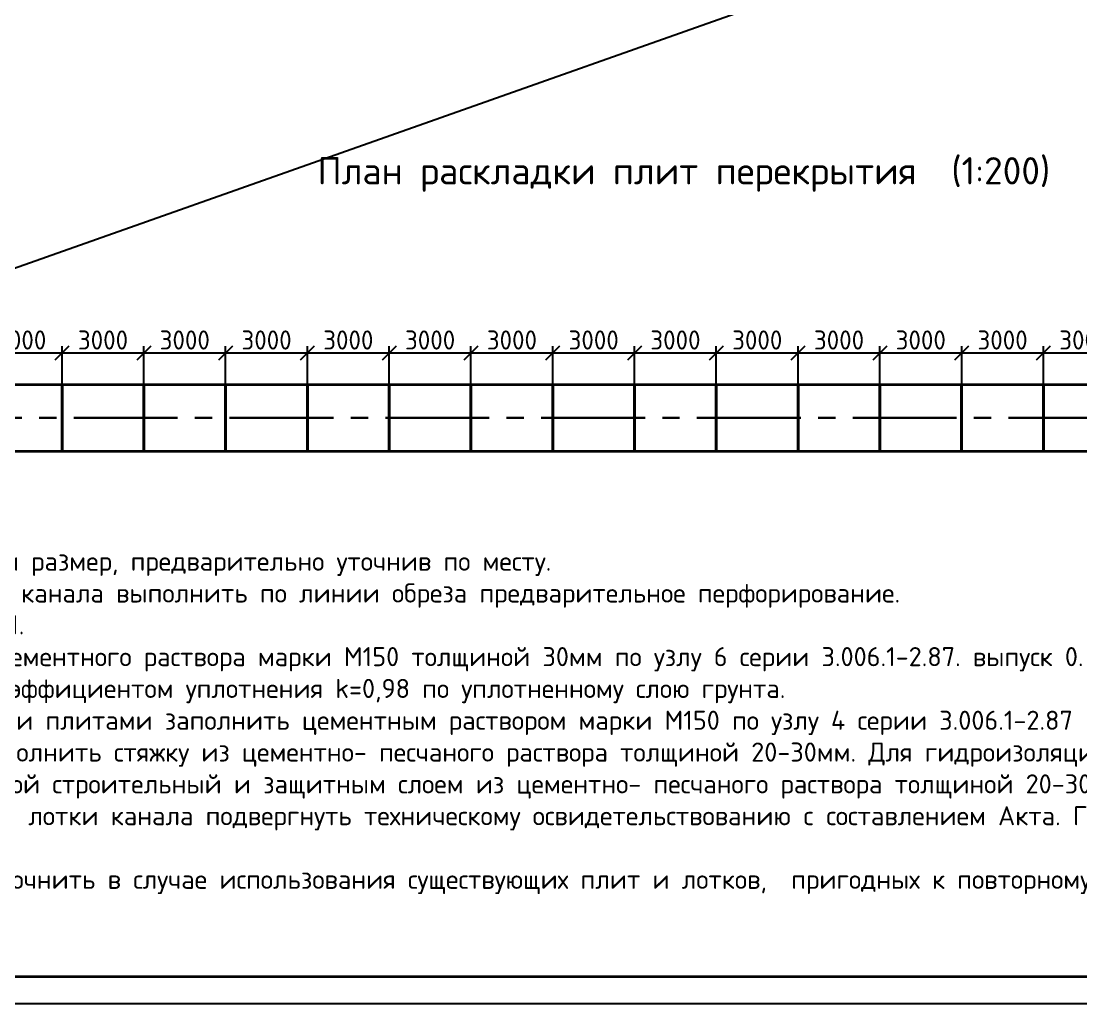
# Model space of a CAD drawing. Header units: metres. Extents: x -18 to 14983, y 1157 to 3877.
# Drawn here: x 11796.8 to 11991.2, y 2831 to 3011.2 of the extents above; entities that cross this region are included whole.
import ezdxf

# ---------------------------------------------------------------- set-up
doc = ezdxf.new("R2010")
doc.units = ezdxf.units.M
doc.linetypes.add('осевая2', pattern=[28.575, 19.05, -3.175, 3.175, -3.175])
for name, color, linetype, lineweight in [('Осевая', 2, 'осевая2', 30), ('Размер 3.5', 250, 'Continuous', 35), ('таблица', 250, 'Continuous', 35)]:
    doc.layers.add(name, color=color, linetype=linetype, lineweight=lineweight)
doc.styles.add('-ISOCPEUR-', font='isocpeur.ttf')
doc.styles.add('GOST', font='GOST_Common.ttf')
doc.dimstyles.new('М 1 к 200', dxfattribs={"dimtxt": 3.5, "dimasz": 2.5, "dimexe": 1.25, "dimexo": 0, "dimtad": 1, "dimlfac": 0.2, "dimrnd": 0.1, "dimzin": 1, "dimtxsty": 'GOST', "dimblk": 'OBLIQUE', "dimcen": 2.5, "dimclrd": 256, "dimclre": 256, "dimclrt": 256, "dimadec": 0, "dimazin": 2, "dimtfac": 1, "dimtmove": 0, "dimatfit": 3, "dimldrblk": 'NONE', "dimfxl": 1.25, "dimlwd": -1, "dimlwe": -1, "dimarcsym": 0})

# ---------------------------------------------------------------- blocks, each defined once
blk = doc.blocks.new('_Oblique')
at = {"color": 0, "linetype": 'ByBlock', "lineweight": -2}
blk.add_line((-0.5, -0.5), (0.5, 0.5), dxfattribs=at)
blk = doc.blocks.new('*D299')
at = {"transparency": 16777216}
for p, q in [((11789.31, 2944.59), (11789.31, 2951.61)), ((11789.31, 2950.36), (11804.31, 2950.36)), ((11804.31, 2944.59), (11804.31, 2951.61))]:
    blk.add_line(p, q, dxfattribs=at)
at = {"layer": 'Defpoints', "color": 0, "transparency": 16777216}
for p in [(11804.31, 2950.36), (11789.31, 2944.59), (11804.31, 2944.59)]:
    blk.add_point(p, dxfattribs=at)
at = {"transparency": 16777216, "xscale": 2.5, "yscale": 2.5, "zscale": 2.5, "rotation": 180}
blk.add_blockref('_Oblique', (11789.31, 2950.36), dxfattribs=at)
at = {"transparency": 16777216, "xscale": 2.5, "yscale": 2.5, "zscale": 2.5}
blk.add_blockref('_Oblique', (11804.31, 2950.36), dxfattribs=at)
at = {"transparency": 16777216, "insert": (11796.81, 2952.74), "char_height": 3.5, "attachment_point": 5, "style": 'GOST'}
blk.add_mtext('3000', dxfattribs=at)
blk = doc.blocks.new('_None')
blk = doc.blocks.new('*D300')
at = {"transparency": 16777216}
for p, q in [((11804.31, 2944.59), (11804.31, 2951.61)), ((11804.31, 2950.36), (11819.31, 2950.36)), ((11819.31, 2944.59), (11819.31, 2951.61))]:
    blk.add_line(p, q, dxfattribs=at)
at = {"layer": 'Defpoints', "color": 0, "transparency": 16777216}
for p in [(11819.31, 2950.36), (11804.31, 2944.59), (11819.31, 2944.59)]:
    blk.add_point(p, dxfattribs=at)
at = {"transparency": 16777216, "xscale": 2.5, "yscale": 2.5, "zscale": 2.5, "rotation": 180}
blk.add_blockref('_Oblique', (11804.31, 2950.36), dxfattribs=at)
at = {"transparency": 16777216, "xscale": 2.5, "yscale": 2.5, "zscale": 2.5}
blk.add_blockref('_Oblique', (11819.31, 2950.36), dxfattribs=at)
at = {"transparency": 16777216, "insert": (11811.81, 2952.74), "char_height": 3.5, "attachment_point": 5, "style": 'GOST'}
blk.add_mtext('3000', dxfattribs=at)
blk = doc.blocks.new('*D301')
at = {"transparency": 16777216}
for p, q in [((11819.31, 2944.59), (11819.31, 2951.61)), ((11819.31, 2950.36), (11834.31, 2950.36)), ((11834.31, 2944.59), (11834.31, 2951.61))]:
    blk.add_line(p, q, dxfattribs=at)
at = {"layer": 'Defpoints', "color": 0, "transparency": 16777216}
for p in [(11834.31, 2950.36), (11819.31, 2944.59), (11834.31, 2944.59)]:
    blk.add_point(p, dxfattribs=at)
at = {"transparency": 16777216, "xscale": 2.5, "yscale": 2.5, "zscale": 2.5, "rotation": 180}
blk.add_blockref('_Oblique', (11819.31, 2950.36), dxfattribs=at)
at = {"transparency": 16777216, "xscale": 2.5, "yscale": 2.5, "zscale": 2.5}
blk.add_blockref('_Oblique', (11834.31, 2950.36), dxfattribs=at)
at = {"transparency": 16777216, "insert": (11826.81, 2952.74), "char_height": 3.5, "attachment_point": 5, "style": 'GOST'}
blk.add_mtext('3000', dxfattribs=at)
blk = doc.blocks.new('*D302')
at = {"transparency": 16777216}
for p, q in [((11834.31, 2944.59), (11834.31, 2951.61)), ((11834.31, 2950.36), (11849.31, 2950.36)), ((11849.31, 2944.59), (11849.31, 2951.61))]:
    blk.add_line(p, q, dxfattribs=at)
at = {"layer": 'Defpoints', "color": 0, "transparency": 16777216}
for p in [(11849.31, 2950.36), (11834.31, 2944.59), (11849.31, 2944.59)]:
    blk.add_point(p, dxfattribs=at)
at = {"transparency": 16777216, "xscale": 2.5, "yscale": 2.5, "zscale": 2.5, "rotation": 180}
blk.add_blockref('_Oblique', (11834.31, 2950.36), dxfattribs=at)
at = {"transparency": 16777216, "xscale": 2.5, "yscale": 2.5, "zscale": 2.5}
blk.add_blockref('_Oblique', (11849.31, 2950.36), dxfattribs=at)
at = {"transparency": 16777216, "insert": (11841.81, 2952.74), "char_height": 3.5, "attachment_point": 5, "style": 'GOST'}
blk.add_mtext('3000', dxfattribs=at)
blk = doc.blocks.new('*D312')
at = {"transparency": 16777216}
for p, q in [((11849.31, 2944.59), (11849.31, 2951.61)), ((11849.31, 2950.36), (11864.31, 2950.36)), ((11864.31, 2944.59), (11864.31, 2951.61))]:
    blk.add_line(p, q, dxfattribs=at)
at = {"layer": 'Defpoints', "color": 0, "transparency": 16777216}
for p in [(11864.31, 2950.36), (11849.31, 2944.59), (11864.31, 2944.59)]:
    blk.add_point(p, dxfattribs=at)
at = {"transparency": 16777216, "xscale": 2.5, "yscale": 2.5, "zscale": 2.5, "rotation": 180}
blk.add_blockref('_Oblique', (11849.31, 2950.36), dxfattribs=at)
at = {"transparency": 16777216, "xscale": 2.5, "yscale": 2.5, "zscale": 2.5}
blk.add_blockref('_Oblique', (11864.31, 2950.36), dxfattribs=at)
at = {"transparency": 16777216, "insert": (11856.81, 2952.74), "char_height": 3.5, "attachment_point": 5, "style": 'GOST'}
blk.add_mtext('3000', dxfattribs=at)
blk = doc.blocks.new('*D307')
at = {"transparency": 16777216}
for p, q in [((11864.31, 2944.59), (11864.31, 2951.61)), ((11864.31, 2950.36), (11879.31, 2950.36)), ((11879.31, 2944.59), (11879.31, 2951.61))]:
    blk.add_line(p, q, dxfattribs=at)
at = {"layer": 'Defpoints', "color": 0, "transparency": 16777216}
for p in [(11879.31, 2950.36), (11864.31, 2944.59), (11879.31, 2944.59)]:
    blk.add_point(p, dxfattribs=at)
at = {"transparency": 16777216, "xscale": 2.5, "yscale": 2.5, "zscale": 2.5, "rotation": 180}
blk.add_blockref('_Oblique', (11864.31, 2950.36), dxfattribs=at)
at = {"transparency": 16777216, "xscale": 2.5, "yscale": 2.5, "zscale": 2.5}
blk.add_blockref('_Oblique', (11879.31, 2950.36), dxfattribs=at)
at = {"transparency": 16777216, "insert": (11871.81, 2952.74), "char_height": 3.5, "attachment_point": 5, "style": 'GOST'}
blk.add_mtext('3000', dxfattribs=at)
blk = doc.blocks.new('*D308')
at = {"transparency": 16777216}
for p, q in [((11879.31, 2944.59), (11879.31, 2951.61)), ((11879.31, 2950.36), (11894.31, 2950.36)), ((11894.31, 2944.59), (11894.31, 2951.61))]:
    blk.add_line(p, q, dxfattribs=at)
at = {"layer": 'Defpoints', "color": 0, "transparency": 16777216}
for p in [(11894.31, 2950.36), (11879.31, 2944.59), (11894.31, 2944.59)]:
    blk.add_point(p, dxfattribs=at)
at = {"transparency": 16777216, "xscale": 2.5, "yscale": 2.5, "zscale": 2.5, "rotation": 180}
blk.add_blockref('_Oblique', (11879.31, 2950.36), dxfattribs=at)
at = {"transparency": 16777216, "xscale": 2.5, "yscale": 2.5, "zscale": 2.5}
blk.add_blockref('_Oblique', (11894.31, 2950.36), dxfattribs=at)
at = {"transparency": 16777216, "insert": (11886.81, 2952.74), "char_height": 3.5, "attachment_point": 5, "style": 'GOST'}
blk.add_mtext('3000', dxfattribs=at)
blk = doc.blocks.new('*D309')
at = {"transparency": 16777216}
for p, q in [((11894.31, 2944.59), (11894.31, 2951.61)), ((11894.31, 2950.36), (11909.31, 2950.36)), ((11909.31, 2944.59), (11909.31, 2951.61))]:
    blk.add_line(p, q, dxfattribs=at)
at = {"layer": 'Defpoints', "color": 0, "transparency": 16777216}
for p in [(11909.31, 2950.36), (11894.31, 2944.59), (11909.31, 2944.59)]:
    blk.add_point(p, dxfattribs=at)
at = {"transparency": 16777216, "xscale": 2.5, "yscale": 2.5, "zscale": 2.5, "rotation": 180}
blk.add_blockref('_Oblique', (11894.31, 2950.36), dxfattribs=at)
at = {"transparency": 16777216, "xscale": 2.5, "yscale": 2.5, "zscale": 2.5}
blk.add_blockref('_Oblique', (11909.31, 2950.36), dxfattribs=at)
at = {"transparency": 16777216, "insert": (11901.81, 2952.74), "char_height": 3.5, "attachment_point": 5, "style": 'GOST'}
blk.add_mtext('3000', dxfattribs=at)
blk = doc.blocks.new('*D310')
at = {"transparency": 16777216}
for p, q in [((11909.31, 2944.59), (11909.31, 2951.61)), ((11909.31, 2950.36), (11924.31, 2950.36)), ((11924.31, 2944.59), (11924.31, 2951.61))]:
    blk.add_line(p, q, dxfattribs=at)
at = {"layer": 'Defpoints', "color": 0, "transparency": 16777216}
for p in [(11924.31, 2950.36), (11909.31, 2944.59), (11924.31, 2944.59)]:
    blk.add_point(p, dxfattribs=at)
at = {"transparency": 16777216, "xscale": 2.5, "yscale": 2.5, "zscale": 2.5, "rotation": 180}
blk.add_blockref('_Oblique', (11909.31, 2950.36), dxfattribs=at)
at = {"transparency": 16777216, "xscale": 2.5, "yscale": 2.5, "zscale": 2.5}
blk.add_blockref('_Oblique', (11924.31, 2950.36), dxfattribs=at)
at = {"transparency": 16777216, "insert": (11916.81, 2952.74), "char_height": 3.5, "attachment_point": 5, "style": 'GOST'}
blk.add_mtext('3000', dxfattribs=at)
blk = doc.blocks.new('*D311')
at = {"transparency": 16777216}
for p, q in [((11924.31, 2944.59), (11924.31, 2951.61)), ((11924.31, 2950.36), (11939.31, 2950.36)), ((11939.31, 2944.59), (11939.31, 2951.61))]:
    blk.add_line(p, q, dxfattribs=at)
at = {"layer": 'Defpoints', "color": 0, "transparency": 16777216}
for p in [(11939.31, 2950.36), (11924.31, 2944.59), (11939.31, 2944.59)]:
    blk.add_point(p, dxfattribs=at)
at = {"transparency": 16777216, "xscale": 2.5, "yscale": 2.5, "zscale": 2.5, "rotation": 180}
blk.add_blockref('_Oblique', (11924.31, 2950.36), dxfattribs=at)
at = {"transparency": 16777216, "xscale": 2.5, "yscale": 2.5, "zscale": 2.5}
blk.add_blockref('_Oblique', (11939.31, 2950.36), dxfattribs=at)
at = {"transparency": 16777216, "insert": (11931.81, 2952.74), "char_height": 3.5, "attachment_point": 5, "style": 'GOST'}
blk.add_mtext('3000', dxfattribs=at)
blk = doc.blocks.new('*D318')
at = {"transparency": 16777216}
for p, q in [((11939.31, 2944.59), (11939.31, 2951.61)), ((11939.31, 2950.36), (11954.31, 2950.36)), ((11954.31, 2944.59), (11954.31, 2951.61))]:
    blk.add_line(p, q, dxfattribs=at)
at = {"layer": 'Defpoints', "color": 0, "transparency": 16777216}
for p in [(11954.31, 2950.36), (11939.31, 2944.59), (11954.31, 2944.59)]:
    blk.add_point(p, dxfattribs=at)
at = {"transparency": 16777216, "xscale": 2.5, "yscale": 2.5, "zscale": 2.5, "rotation": 180}
blk.add_blockref('_Oblique', (11939.31, 2950.36), dxfattribs=at)
at = {"transparency": 16777216, "xscale": 2.5, "yscale": 2.5, "zscale": 2.5}
blk.add_blockref('_Oblique', (11954.31, 2950.36), dxfattribs=at)
at = {"transparency": 16777216, "insert": (11946.81, 2952.74), "char_height": 3.5, "attachment_point": 5, "style": 'GOST'}
blk.add_mtext('3000', dxfattribs=at)
blk = doc.blocks.new('*D313')
at = {"transparency": 16777216}
for p, q in [((11954.31, 2944.59), (11954.31, 2951.61)), ((11954.31, 2950.36), (11969.31, 2950.36)), ((11969.31, 2944.59), (11969.31, 2951.61))]:
    blk.add_line(p, q, dxfattribs=at)
at = {"layer": 'Defpoints', "color": 0, "transparency": 16777216}
for p in [(11969.31, 2950.36), (11954.31, 2944.59), (11969.31, 2944.59)]:
    blk.add_point(p, dxfattribs=at)
at = {"transparency": 16777216, "xscale": 2.5, "yscale": 2.5, "zscale": 2.5, "rotation": 180}
blk.add_blockref('_Oblique', (11954.31, 2950.36), dxfattribs=at)
at = {"transparency": 16777216, "xscale": 2.5, "yscale": 2.5, "zscale": 2.5}
blk.add_blockref('_Oblique', (11969.31, 2950.36), dxfattribs=at)
at = {"transparency": 16777216, "insert": (11961.81, 2952.74), "char_height": 3.5, "attachment_point": 5, "style": 'GOST'}
blk.add_mtext('3000', dxfattribs=at)
blk = doc.blocks.new('*D314')
at = {"transparency": 16777216}
for p, q in [((11969.31, 2944.59), (11969.31, 2951.61)), ((11969.31, 2950.36), (11984.31, 2950.36)), ((11984.31, 2944.59), (11984.31, 2951.61))]:
    blk.add_line(p, q, dxfattribs=at)
at = {"layer": 'Defpoints', "color": 0, "transparency": 16777216}
for p in [(11984.31, 2950.36), (11969.31, 2944.59), (11984.31, 2944.59)]:
    blk.add_point(p, dxfattribs=at)
at = {"transparency": 16777216, "xscale": 2.5, "yscale": 2.5, "zscale": 2.5, "rotation": 180}
blk.add_blockref('_Oblique', (11969.31, 2950.36), dxfattribs=at)
at = {"transparency": 16777216, "xscale": 2.5, "yscale": 2.5, "zscale": 2.5}
blk.add_blockref('_Oblique', (11984.31, 2950.36), dxfattribs=at)
at = {"transparency": 16777216, "insert": (11976.81, 2952.74), "char_height": 3.5, "attachment_point": 5, "style": 'GOST'}
blk.add_mtext('3000', dxfattribs=at)
blk = doc.blocks.new('*D315')
at = {"transparency": 16777216}
for p, q in [((11984.31, 2944.59), (11984.31, 2951.61)), ((11984.31, 2950.36), (11999.31, 2950.36)), ((11999.31, 2944.59), (11999.31, 2951.61))]:
    blk.add_line(p, q, dxfattribs=at)
at = {"layer": 'Defpoints', "color": 0, "transparency": 16777216}
for p in [(11999.31, 2950.36), (11984.31, 2944.59), (11999.31, 2944.59)]:
    blk.add_point(p, dxfattribs=at)
at = {"transparency": 16777216, "xscale": 2.5, "yscale": 2.5, "zscale": 2.5, "rotation": 180}
blk.add_blockref('_Oblique', (11984.31, 2950.36), dxfattribs=at)
at = {"transparency": 16777216, "xscale": 2.5, "yscale": 2.5, "zscale": 2.5}
blk.add_blockref('_Oblique', (11999.31, 2950.36), dxfattribs=at)
at = {"transparency": 16777216, "insert": (11991.81, 2952.74), "char_height": 3.5, "attachment_point": 5, "style": 'GOST'}
blk.add_mtext('3000', dxfattribs=at)

msp = doc.modelspace()

# ---------------------------------------------------------------- linework, layer by layer
msp.add_line((12602.6464, 3250.9949), (11413.6464, 2830.9949))
msp.add_lwpolyline([(11413.6464, 3250.9949), (12602.6464, 3250.9949), (12602.6464, 2830.9949), (11413.6464, 2830.9949)], close=True)
at = {"const_width": 0.5}
msp.add_lwpolyline([(11433.6464, 3245.9949), (12597.6464, 3245.9949), (12597.6464, 2835.9949), (11433.6464, 2835.9949)], close=True, dxfattribs=at)
at = {"layer": 'Осевая'}
msp.add_line((11692.1585, 2938.4369), (12010.6585, 2938.4369), dxfattribs=at)
at = {"layer": 'таблица'}
for points in [[(11789.3085, 2944.5869), (11804.3085, 2944.5869), (11804.3085, 2932.2869), (11789.3085, 2932.2869)], [(11804.3085, 2944.5869), (11819.3085, 2944.5869), (11819.3085, 2932.2869), (11804.3085, 2932.2869)], [(11819.3085, 2944.5869), (11834.3085, 2944.5869), (11834.3085, 2932.2869), (11819.3085, 2932.2869)], [(11834.3085, 2944.5869), (11849.3085, 2944.5869), (11849.3085, 2932.2869), (11834.3085, 2932.2869)], [(11849.3085, 2944.5869), (11864.3085, 2944.5869), (11864.3085, 2932.2869), (11849.3085, 2932.2869)], [(11864.3085, 2944.5869), (11879.3085, 2944.5869), (11879.3085, 2932.2869), (11864.3085, 2932.2869)], [(11879.3085, 2944.5869), (11894.3085, 2944.5869), (11894.3085, 2932.2869), (11879.3085, 2932.2869)], [(11894.3085, 2944.5869), (11909.3085, 2944.5869), (11909.3085, 2932.2869), (11894.3085, 2932.2869)], [(11909.3085, 2944.5869), (11924.3085, 2944.5869), (11924.3085, 2932.2869), (11909.3085, 2932.2869)], [(11924.3085, 2944.5869), (11939.3085, 2944.5869), (11939.3085, 2932.2869), (11924.3085, 2932.2869)], [(11939.3085, 2944.5869), (11954.3085, 2944.5869), (11954.3085, 2932.2869), (11939.3085, 2932.2869)], [(11954.3085, 2944.5869), (11969.3085, 2944.5869), (11969.3085, 2932.2869), (11954.3085, 2932.2869)], [(11969.3085, 2944.5869), (11984.3085, 2944.5869), (11984.3085, 2932.2869), (11969.3085, 2932.2869)], [(11984.3085, 2944.5869), (11999.3085, 2944.5869), (11999.3085, 2932.2869), (11984.3085, 2932.2869)]]:
    msp.add_lwpolyline(points, close=True, dxfattribs=at)

# ---------------------------------------------------------------- texts
at = {"layer": 'Размер 3.5', "color": 18, "true_color": 0x000000, "style": '-ISOCPEUR-'}
msp.add_text('План раскладки плит перекрытия  (1:200)', height=5, dxfattribs=at).set_placement((11851.1645, 2981.2785))
at = {"layer": 'Размер 3.5', "color": 4, "lineweight": 30, "insert": (11697.4163, 2913.9202), "char_height": 3.5, "attachment_point": 1, "style": '-ISOCPEUR-'}
msp.add_mtext_dynamic_manual_height_columns('\\pi7;{\\C0;1. Плиты и лотки обрубить в указанный размер, предварительно уточнив по месту.\\PПри обрубке плит перекрытия и лотков канала выполнить по линии обреза предварительное перфорирование.\\P2.  Общие указания  см. часть АС Лист 1.\\P3. Швы между лотками выполнить из цементного раствора марки М150 толщиной 30мм по узлу 6 серии 3.006.1-2.87. выпуск 0.\\P3.^IПесчаную подготовку выполнить с коэффициентом уплотнения k=0,98 по уплотненному слою грунта. \\P4.^IВертикальные швы между канальными плитами заполнить цементным раствором марки М150 по узлу 4 серии 3.006.1-2.87 выпуск 0.\\P\\H0.99964x;\\C7;5.^IПосле монтажа плит перекрытия выполнить\\H1.0003x;\\C0; стяжку из цементно- песчаного раствора толщиной 20-30мм. \\H1.00006x;\\C7;Для гидроизоляции швов, стыков, сопряжений, примыканий, вводов коммуникаций использовать Битум нефтяной строительный \\H0.99994x;\\C0;и защитным слоем из цементно- песчаного раствора толщиной 20-30мм.\\H1.00006x;\\P6.^IДемонтируемые плиты перекрытия и лотки канала подвергнуть техническому освидетельствованию c составлением Акта. Годными покрыть участок либо отправить на хранение в ПТБ (на усмотрение эксплуатационного района).\\P7.^IКоличество плит и лотков канала уточнить в случае использования существующих плит и лотков,  пригодных к повторному применению на основания акта освидетельствования. }', width=435.15675, gutter_width=12.5, heights=[0], dxfattribs=at)

# ---------------------------------------------------------------- dimensions: what is measured, and where the dimension line sits
for base, p1, p2, picture, middle in [((11804.3085, 2950.3627), (11789.3085, 2944.5869), (11804.3085, 2944.5869), '*D299', (11796.8085, 2952.7377)), ((11819.3085, 2950.3627), (11804.3085, 2944.5869), (11819.3085, 2944.5869), '*D300', (11811.8085, 2952.7377)), ((11834.3085, 2950.3627), (11819.3085, 2944.5869), (11834.3085, 2944.5869), '*D301', (11826.8085, 2952.7377)), ((11849.3085, 2950.3627), (11834.3085, 2944.5869), (11849.3085, 2944.5869), '*D302', (11841.8085, 2952.7377)), ((11864.3085, 2950.3627), (11849.3085, 2944.5869), (11864.3085, 2944.5869), '*D312', (11856.8085, 2952.7377)), ((11879.3085, 2950.3627), (11864.3085, 2944.5869), (11879.3085, 2944.5869), '*D307', (11871.8085, 2952.7377)), ((11894.3085, 2950.3627), (11879.3085, 2944.5869), (11894.3085, 2944.5869), '*D308', (11886.8085, 2952.7377)), ((11909.3085, 2950.3627), (11894.3085, 2944.5869), (11909.3085, 2944.5869), '*D309', (11901.8085, 2952.7377)), ((11924.3085, 2950.3627), (11909.3085, 2944.5869), (11924.3085, 2944.5869), '*D310', (11916.8085, 2952.7377)), ((11939.3085, 2950.3627), (11924.3085, 2944.5869), (11939.3085, 2944.5869), '*D311', (11931.8085, 2952.7377)), ((11954.3085, 2950.3627), (11939.3085, 2944.5869), (11954.3085, 2944.5869), '*D318', (11946.8085, 2952.7377)), ((11969.3085, 2950.3627), (11954.3085, 2944.5869), (11969.3085, 2944.5869), '*D313', (11961.8085, 2952.7377)), ((11984.3085, 2950.3627), (11969.3085, 2944.5869), (11984.3085, 2944.5869), '*D314', (11976.8085, 2952.7377)), ((11999.3085, 2950.3627), (11984.3085, 2944.5869), (11999.3085, 2944.5869), '*D315', (11991.8085, 2952.7377))]:
    dim = msp.add_linear_dim(base=base, p1=p1, p2=p2, text='3000', dimstyle='М 1 к 200')
    dim.commit()
    dim.dimension.update_dxf_attribs({"geometry": picture, "text_midpoint": middle})

doc.saveas('drawing.dxf')
